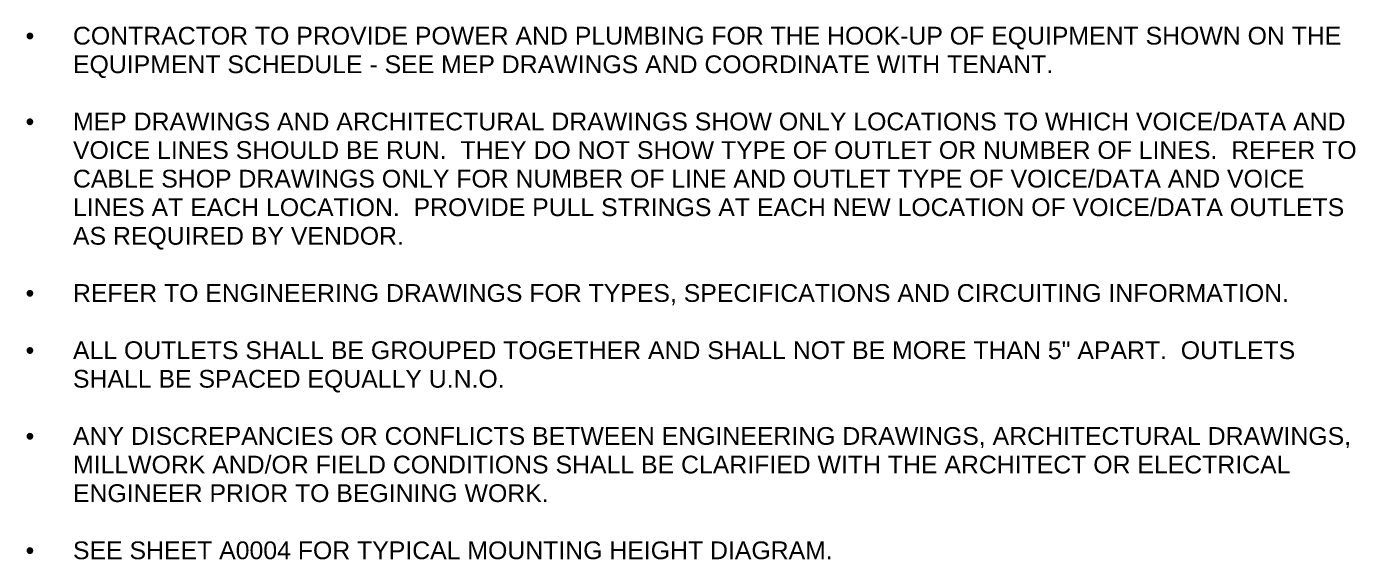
# Model space of a CAD drawing. Header units: inches. Extents: x 1 to 5284, y -575 to 1641.
# Drawn here: x 735.79 to 742.8, y 129.23 to 132.05 of the extents above; entities that cross this region are included whole.
import ezdxf

# ---------------------------------------------------------------- set-up
doc = ezdxf.new("R2010")
doc.units = ezdxf.units.IN
doc.header["$MEASUREMENT"] = 0
doc.layers.add('G-ANNO-TEXT', color=231, linetype='Continuous', lineweight=9)
doc.styles.add('Arial_1', font='arial.ttf', dxfattribs={"height": 0.09375})

msp = doc.modelspace()

# ---------------------------------------------------------------- texts
at = {"layer": 'G-ANNO-TEXT', "color": 7, "attachment_point": 1, "style": 'Arial_1'}
for s, insert, char_height, width in [('CONTRACTOR TO PROVIDE POWER AND PLUMBING FOR THE HOOK-UP OF EQUIPMENT SHOWN ON THE ', (736.0321, 132.0486), 0.09375, 8.288312), ('•', (735.7821, 132.0486), 0.0937, 0.303), ('EQUIPMENT SCHEDULE - SEE MEP DRAWINGS AND COORDINATE WITH TENANT.', (736.0321, 131.8976), 0.09375, 6.363), ('•', (735.7821, 131.5955), 0.0937, 0.303), ('MEP DRAWINGS AND ARCHITECTURAL DRAWINGS SHOW ONLY LOCATIONS TO WHICH VOICE/DATA AND ', (736.0321, 131.5955), 0.09375, 8.30725), ('VOICE LINES SHOULD BE RUN.  THEY DO NOT SHOW TYPE OF OUTLET OR NUMBER OF LINES.  REFER TO ', (736.0321, 131.4445), 0.09375, 8.360906), ('CABLE SHOP DRAWINGS ONLY FOR NUMBER OF LINE AND OUTLET TYPE OF VOICE/DATA AND VOICE ', (736.0321, 131.2934), 0.09375, 8.020031), ('LINES AT EACH LOCATION.  PROVIDE PULL STRINGS AT EACH NEW LOCATION OF VOICE/DATA OUTLETS ', (736.0321, 131.1424), 0.09375, 8.272531), ('AS REQUIRED BY VENDOR.', (736.0321, 130.9913), 0.09375, 2.143094), ('•', (735.7821, 130.6893), 0.0937, 0.303), ('REFER TO ENGINEERING DRAWINGS FOR TYPES, SPECIFICATIONS AND CIRCUITING INFORMATION.', (736.0321, 130.6893), 0.09375, 7.862219), ('ALL OUTLETS SHALL BE GROUPED TOGETHER AND SHALL NOT BE MORE THAN 5" APART.  OUTLETS ', (736.0321, 130.3872), 0.09375, 7.966375), ('•', (735.7821, 130.3872), 0.0937, 0.303), ('SHALL BE SPACED EQUALLY U.N.O.', (736.0321, 130.2361), 0.09375, 2.793281), ('•', (735.7821, 129.934), 0.0937, 0.303), ('ANY DISCREPANCIES OR CONFLICTS BETWEEN ENGINEERING DRAWINGS, ARCHITECTURAL DRAWINGS, ', (736.0321, 129.934), 0.09375, 8.329344), ('MILLWORK AND/OR FIELD CONDITIONS SHALL BE CLARIFIED WITH THE ARCHITECT OR ELECTRICAL ', (736.0321, 129.783), 0.09375, 7.919031), ('ENGINEER PRIOR TO BEGINING WORK.', (736.0321, 129.632), 0.09375, 3.083656), ('SEE SHEET A0004 FOR TYPICAL MOUNTING HEIGHT DIAGRAM.', (736.0321, 129.3299), 0.09375, 4.911125), ('•', (735.7821, 129.3299), 0.0937, 0.303)]:
    msp.add_mtext(s, dxfattribs=dict(at, insert=insert, char_height=char_height, width=width))

doc.saveas('drawing.dxf')
